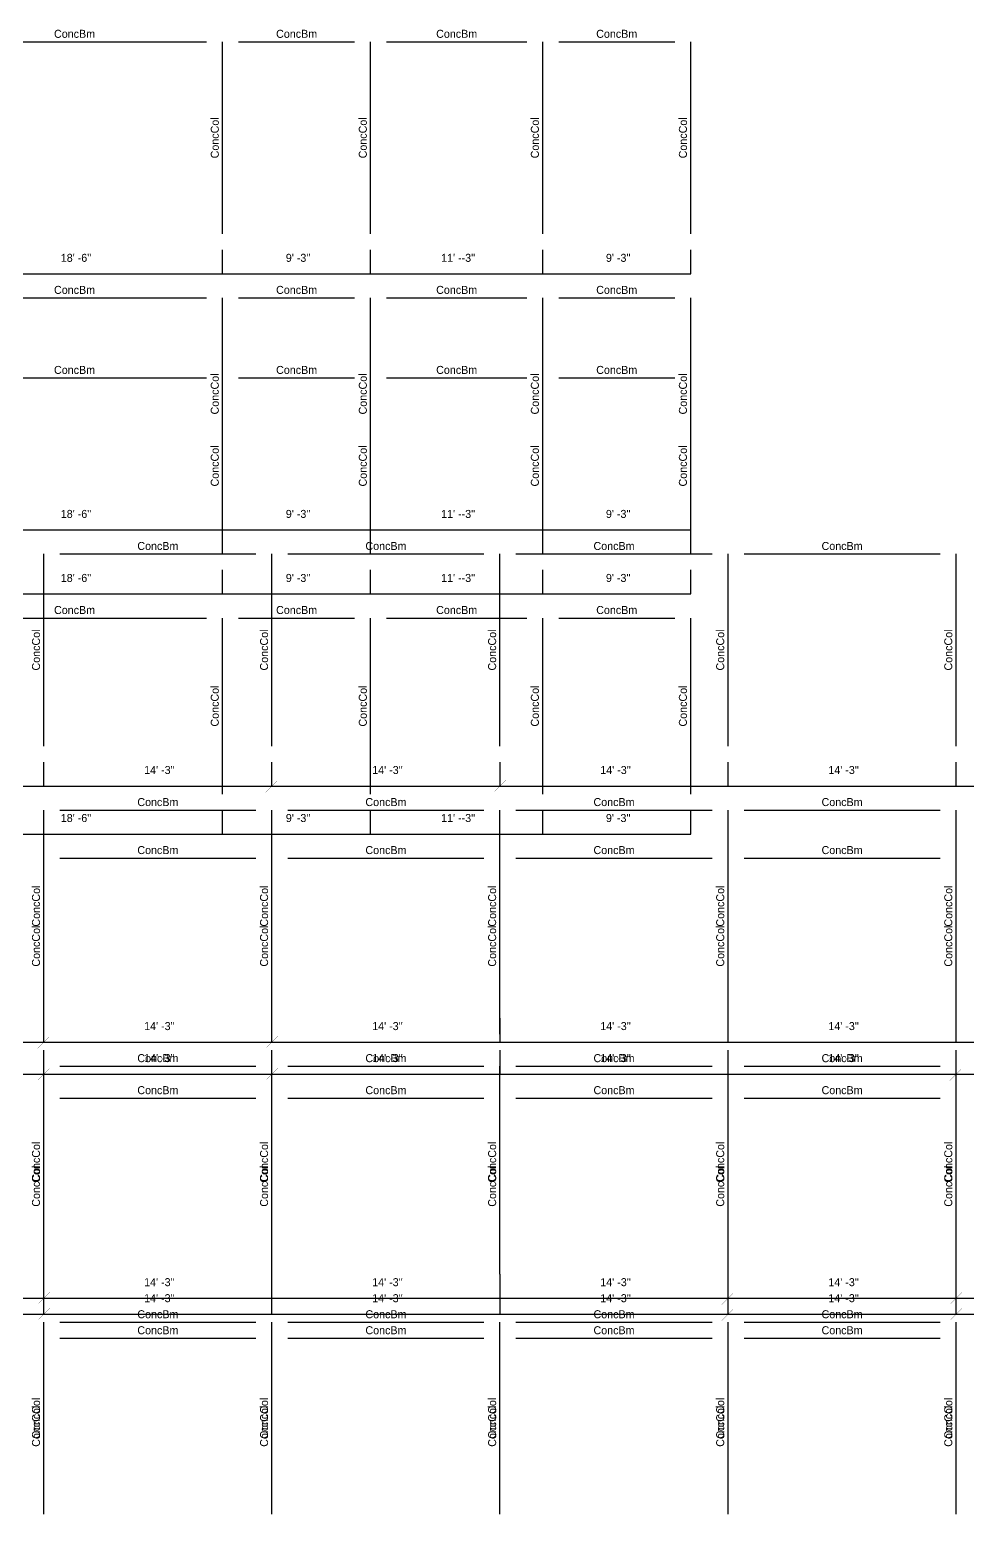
# Model space of a CAD drawing. Extents: x -38 to 2998, y -195 to 11529.
# Drawn here: x 1589 to 2292, y 2928 to 4041 of the extents above; entities that cross this region are included whole.
import ezdxf
from ezdxf.enums import TextEntityAlignment as Align

# ---------------------------------------------------------------- set-up
doc = ezdxf.new("R2010")
doc.units = 0
doc.header["$MEASUREMENT"] = 0
doc.layers.get('0').update_dxf_attribs({"linetype": 'CONTINUOUS'})
for name, color, linetype in [('CENTERLINES', 7, 'CONTINUOUS'), ('DIMENSIONS', 4, 'CONTINUOUS'), ('TEXT', 5, 'CONTINUOUS')]:
    doc.layers.add(name, color=color, linetype=linetype)
doc.dimstyles.get("Standard").update_dxf_attribs({"dimtxt": 0.18, "dimasz": 0.18, "dimexe": 0.18, "dimexo": 0.0625, "dimgap": 0.09, "dimtad": 0, "dimtih": 1, "dimtoh": 1, "dimdec": 4, "dimzin": 0, "dimtxsty": 'STANDARD', "dimcen": 0.09, "dimazin": 3, "dimtfac": 1, "dimtdec": 4, "dimtofl": 0, "dimtmove": 0, "dimatfit": 3, "dimtolj": 1, "dimtzin": 0})

# ---------------------------------------------------------------- blocks, each defined once
blk = doc.blocks.new('*D1199')
at = {"color": 1, "linetype": 'BYBLOCK'}
for points in [[(1433.7, 3094.8), (1432.7, 3093.7), (1425.2, 3086.3), (1424.2, 3085.2)], [(1604.7, 3094.8), (1603.7, 3093.7), (1596.2, 3086.3), (1595.2, 3085.2)]]:
    blk.add_solid(points, dxfattribs=at)
at = {"layer": 'DIMENSIONS', "color": 9, "linetype": 'BYBLOCK'}
for p, q in [((1429, 3090), (1429, 3108)), ((1600, 3090), (1600, 3108))]:
    blk.add_line(p, q, dxfattribs=at)
at = {"layer": 'DIMENSIONS', "color": 0, "linetype": 'BYBLOCK'}
blk.add_line((1429, 3090), (1600, 3090), dxfattribs=at)
at = {"layer": 'DIMENSIONS', "color": 0, "linetype": 'BYBLOCK', "insert": (1514.5, 3102), "char_height": 6, "attachment_point": 5}
blk.add_mtext("\\A1; 14' -3''", dxfattribs=at)
blk = doc.blocks.new('*D1200')
at = {"color": 1, "linetype": 'BYBLOCK'}
for points in [[(1604.7, 3094.8), (1603.7, 3093.7), (1596.2, 3086.3), (1595.2, 3085.2)], [(1775.7, 3094.8), (1774.7, 3093.7), (1767.2, 3086.3), (1766.2, 3085.2)]]:
    blk.add_solid(points, dxfattribs=at)
at = {"layer": 'DIMENSIONS', "color": 9, "linetype": 'BYBLOCK'}
for p, q in [((1600, 3090), (1600, 3108)), ((1771, 3090), (1771, 3108))]:
    blk.add_line(p, q, dxfattribs=at)
at = {"layer": 'DIMENSIONS', "color": 0, "linetype": 'BYBLOCK'}
blk.add_line((1600, 3090), (1771, 3090), dxfattribs=at)
at = {"layer": 'DIMENSIONS', "color": 0, "linetype": 'BYBLOCK', "insert": (1685.5, 3102), "char_height": 6, "attachment_point": 5}
blk.add_mtext("\\A1; 14' -3''", dxfattribs=at)
blk = doc.blocks.new('*D1201')
at = {"color": 1, "linetype": 'BYBLOCK'}
for points in [[(1775.7, 3094.8), (1774.7, 3093.7), (1767.2, 3086.3), (1766.2, 3085.2)], [(1946.7, 3094.8), (1945.7, 3093.7), (1938.2, 3086.3), (1937.2, 3085.2)]]:
    blk.add_solid(points, dxfattribs=at)
at = {"layer": 'DIMENSIONS', "color": 9, "linetype": 'BYBLOCK'}
for p, q in [((1771, 3090), (1771, 3108)), ((1942, 3090), (1942, 3108))]:
    blk.add_line(p, q, dxfattribs=at)
at = {"layer": 'DIMENSIONS', "color": 0, "linetype": 'BYBLOCK'}
blk.add_line((1771, 3090), (1942, 3090), dxfattribs=at)
at = {"layer": 'DIMENSIONS', "color": 0, "linetype": 'BYBLOCK', "insert": (1856.5, 3102), "char_height": 6, "attachment_point": 5}
blk.add_mtext("\\A1; 14' -3''", dxfattribs=at)
blk = doc.blocks.new('*D1202')
at = {"color": 1, "linetype": 'BYBLOCK'}
for points in [[(1946.7, 3094.8), (1945.7, 3093.7), (1938.2, 3086.3), (1937.2, 3085.2)], [(2117.7, 3094.8), (2116.7, 3093.7), (2109.2, 3086.3), (2108.2, 3085.2)]]:
    blk.add_solid(points, dxfattribs=at)
at = {"layer": 'DIMENSIONS', "color": 9, "linetype": 'BYBLOCK'}
for p, q in [((1942, 3090), (1942, 3108)), ((2113, 3090), (2113, 3108))]:
    blk.add_line(p, q, dxfattribs=at)
at = {"layer": 'DIMENSIONS', "color": 0, "linetype": 'BYBLOCK'}
blk.add_line((1942, 3090), (2113, 3090), dxfattribs=at)
at = {"layer": 'DIMENSIONS', "color": 0, "linetype": 'BYBLOCK', "insert": (2027.5, 3102), "char_height": 6, "attachment_point": 5}
blk.add_mtext("\\A1; 14' -3''", dxfattribs=at)
blk = doc.blocks.new('*D1203')
at = {"color": 1, "linetype": 'BYBLOCK'}
for points in [[(2117.7, 3094.8), (2116.7, 3093.7), (2109.2, 3086.3), (2108.2, 3085.2)], [(2288.7, 3094.8), (2287.7, 3093.7), (2280.2, 3086.3), (2279.2, 3085.2)]]:
    blk.add_solid(points, dxfattribs=at)
at = {"layer": 'DIMENSIONS', "color": 9, "linetype": 'BYBLOCK'}
for p, q in [((2113, 3090), (2113, 3108)), ((2284, 3090), (2284, 3108))]:
    blk.add_line(p, q, dxfattribs=at)
at = {"layer": 'DIMENSIONS', "color": 0, "linetype": 'BYBLOCK'}
blk.add_line((2113, 3090), (2284, 3090), dxfattribs=at)
at = {"layer": 'DIMENSIONS', "color": 0, "linetype": 'BYBLOCK', "insert": (2198.5, 3102), "char_height": 6, "attachment_point": 5}
blk.add_mtext("\\A1; 14' -3''", dxfattribs=at)
blk = doc.blocks.new('*D1204')
at = {"color": 1, "linetype": 'BYBLOCK'}
for points in [[(2288.7, 3094.8), (2287.7, 3093.7), (2280.2, 3086.3), (2279.2, 3085.2)], [(2459.7, 3094.8), (2458.7, 3093.7), (2451.2, 3086.3), (2450.2, 3085.2)]]:
    blk.add_solid(points, dxfattribs=at)
at = {"layer": 'DIMENSIONS', "color": 9, "linetype": 'BYBLOCK'}
for p, q in [((2284, 3090), (2284, 3108)), ((2455, 3090), (2455, 3108))]:
    blk.add_line(p, q, dxfattribs=at)
at = {"layer": 'DIMENSIONS', "color": 0, "linetype": 'BYBLOCK'}
blk.add_line((2284, 3090), (2455, 3090), dxfattribs=at)
at = {"layer": 'DIMENSIONS', "color": 0, "linetype": 'BYBLOCK', "insert": (2369.5, 3102), "char_height": 6, "attachment_point": 5}
blk.add_mtext("\\A1; 14' -3''", dxfattribs=at)
blk = doc.blocks.new('*D1220')
at = {"color": 1, "linetype": 'BYBLOCK'}
for points in [[(1433.7, 3286.8), (1432.7, 3285.7), (1425.2, 3278.3), (1424.2, 3277.2)], [(1604.7, 3286.8), (1603.7, 3285.7), (1596.2, 3278.3), (1595.2, 3277.2)]]:
    blk.add_solid(points, dxfattribs=at)
at = {"layer": 'DIMENSIONS', "color": 9, "linetype": 'BYBLOCK'}
for p, q in [((1429, 3282), (1429, 3300)), ((1600, 3282), (1600, 3300))]:
    blk.add_line(p, q, dxfattribs=at)
at = {"layer": 'DIMENSIONS', "color": 0, "linetype": 'BYBLOCK'}
blk.add_line((1429, 3282), (1600, 3282), dxfattribs=at)
at = {"layer": 'DIMENSIONS', "color": 0, "linetype": 'BYBLOCK', "insert": (1514.5, 3294), "char_height": 6, "attachment_point": 5}
blk.add_mtext("\\A1; 14' -3''", dxfattribs=at)
blk = doc.blocks.new('*D1221')
at = {"color": 1, "linetype": 'BYBLOCK'}
for points in [[(1604.7, 3286.8), (1603.7, 3285.7), (1596.2, 3278.3), (1595.2, 3277.2)], [(1775.7, 3286.8), (1774.7, 3285.7), (1767.2, 3278.3), (1766.2, 3277.2)]]:
    blk.add_solid(points, dxfattribs=at)
at = {"layer": 'DIMENSIONS', "color": 9, "linetype": 'BYBLOCK'}
for p, q in [((1600, 3282), (1600, 3300)), ((1771, 3282), (1771, 3300))]:
    blk.add_line(p, q, dxfattribs=at)
at = {"layer": 'DIMENSIONS', "color": 0, "linetype": 'BYBLOCK'}
blk.add_line((1600, 3282), (1771, 3282), dxfattribs=at)
at = {"layer": 'DIMENSIONS', "color": 0, "linetype": 'BYBLOCK', "insert": (1685.5, 3294), "char_height": 6, "attachment_point": 5}
blk.add_mtext("\\A1; 14' -3''", dxfattribs=at)
blk = doc.blocks.new('*D1222')
at = {"color": 1, "linetype": 'BYBLOCK'}
for points in [[(1775.7, 3286.8), (1774.7, 3285.7), (1767.2, 3278.3), (1766.2, 3277.2)], [(1946.7, 3286.8), (1945.7, 3285.7), (1938.2, 3278.3), (1937.2, 3277.2)]]:
    blk.add_solid(points, dxfattribs=at)
at = {"layer": 'DIMENSIONS', "color": 9, "linetype": 'BYBLOCK'}
for p, q in [((1771, 3282), (1771, 3300)), ((1942, 3282), (1942, 3300))]:
    blk.add_line(p, q, dxfattribs=at)
at = {"layer": 'DIMENSIONS', "color": 0, "linetype": 'BYBLOCK'}
blk.add_line((1771, 3282), (1942, 3282), dxfattribs=at)
at = {"layer": 'DIMENSIONS', "color": 0, "linetype": 'BYBLOCK', "insert": (1856.5, 3294), "char_height": 6, "attachment_point": 5}
blk.add_mtext("\\A1; 14' -3''", dxfattribs=at)
blk = doc.blocks.new('*D1223')
at = {"color": 1, "linetype": 'BYBLOCK'}
for points in [[(1946.7, 3286.8), (1945.7, 3285.7), (1938.2, 3278.3), (1937.2, 3277.2)], [(2117.7, 3286.8), (2116.7, 3285.7), (2109.2, 3278.3), (2108.2, 3277.2)]]:
    blk.add_solid(points, dxfattribs=at)
at = {"layer": 'DIMENSIONS', "color": 9, "linetype": 'BYBLOCK'}
for p, q in [((1942, 3282), (1942, 3300)), ((2113, 3282), (2113, 3300))]:
    blk.add_line(p, q, dxfattribs=at)
at = {"layer": 'DIMENSIONS', "color": 0, "linetype": 'BYBLOCK'}
blk.add_line((1942, 3282), (2113, 3282), dxfattribs=at)
at = {"layer": 'DIMENSIONS', "color": 0, "linetype": 'BYBLOCK', "insert": (2027.5, 3294), "char_height": 6, "attachment_point": 5}
blk.add_mtext("\\A1; 14' -3''", dxfattribs=at)
blk = doc.blocks.new('*D1224')
at = {"color": 1, "linetype": 'BYBLOCK'}
for points in [[(2117.7, 3286.8), (2116.7, 3285.7), (2109.2, 3278.3), (2108.2, 3277.2)], [(2288.7, 3286.8), (2287.7, 3285.7), (2280.2, 3278.3), (2279.2, 3277.2)]]:
    blk.add_solid(points, dxfattribs=at)
at = {"layer": 'DIMENSIONS', "color": 9, "linetype": 'BYBLOCK'}
for p, q in [((2113, 3282), (2113, 3300)), ((2284, 3282), (2284, 3300))]:
    blk.add_line(p, q, dxfattribs=at)
at = {"layer": 'DIMENSIONS', "color": 0, "linetype": 'BYBLOCK'}
blk.add_line((2113, 3282), (2284, 3282), dxfattribs=at)
at = {"layer": 'DIMENSIONS', "color": 0, "linetype": 'BYBLOCK', "insert": (2198.5, 3294), "char_height": 6, "attachment_point": 5}
blk.add_mtext("\\A1; 14' -3''", dxfattribs=at)
blk = doc.blocks.new('*D1225')
at = {"color": 1, "linetype": 'BYBLOCK'}
for points in [[(2288.7, 3286.8), (2287.7, 3285.7), (2280.2, 3278.3), (2279.2, 3277.2)], [(2459.7, 3286.8), (2458.7, 3285.7), (2451.2, 3278.3), (2450.2, 3277.2)]]:
    blk.add_solid(points, dxfattribs=at)
at = {"layer": 'DIMENSIONS', "color": 9, "linetype": 'BYBLOCK'}
for p, q in [((2284, 3282), (2284, 3300)), ((2455, 3282), (2455, 3300))]:
    blk.add_line(p, q, dxfattribs=at)
at = {"layer": 'DIMENSIONS', "color": 0, "linetype": 'BYBLOCK'}
blk.add_line((2284, 3282), (2455, 3282), dxfattribs=at)
at = {"layer": 'DIMENSIONS', "color": 0, "linetype": 'BYBLOCK', "insert": (2369.5, 3294), "char_height": 6, "attachment_point": 5}
blk.add_mtext("\\A1; 14' -3''", dxfattribs=at)
blk = doc.blocks.new('*D1241')
at = {"color": 1, "linetype": 'BYBLOCK'}
for points in [[(1433.7, 3478.8), (1432.7, 3477.7), (1425.2, 3470.3), (1424.2, 3469.2)], [(1604.7, 3478.8), (1603.7, 3477.7), (1596.2, 3470.3), (1595.2, 3469.2)]]:
    blk.add_solid(points, dxfattribs=at)
at = {"layer": 'DIMENSIONS', "color": 9, "linetype": 'BYBLOCK'}
for p, q in [((1429, 3474), (1429, 3492)), ((1600, 3474), (1600, 3492))]:
    blk.add_line(p, q, dxfattribs=at)
at = {"layer": 'DIMENSIONS', "color": 0, "linetype": 'BYBLOCK'}
blk.add_line((1429, 3474), (1600, 3474), dxfattribs=at)
at = {"layer": 'DIMENSIONS', "color": 0, "linetype": 'BYBLOCK', "insert": (1514.5, 3486), "char_height": 6, "attachment_point": 5}
blk.add_mtext("\\A1; 14' -3''", dxfattribs=at)
blk = doc.blocks.new('*D1242')
at = {"color": 1, "linetype": 'BYBLOCK'}
for points in [[(1604.7, 3478.8), (1603.7, 3477.7), (1596.2, 3470.3), (1595.2, 3469.2)], [(1775.7, 3478.8), (1774.7, 3477.7), (1767.2, 3470.3), (1766.2, 3469.2)]]:
    blk.add_solid(points, dxfattribs=at)
at = {"layer": 'DIMENSIONS', "color": 9, "linetype": 'BYBLOCK'}
for p, q in [((1600, 3474), (1600, 3492)), ((1771, 3474), (1771, 3492))]:
    blk.add_line(p, q, dxfattribs=at)
at = {"layer": 'DIMENSIONS', "color": 0, "linetype": 'BYBLOCK'}
blk.add_line((1600, 3474), (1771, 3474), dxfattribs=at)
at = {"layer": 'DIMENSIONS', "color": 0, "linetype": 'BYBLOCK', "insert": (1685.5, 3486), "char_height": 6, "attachment_point": 5}
blk.add_mtext("\\A1; 14' -3''", dxfattribs=at)
blk = doc.blocks.new('*D1243')
at = {"color": 1, "linetype": 'BYBLOCK'}
for points in [[(1775.7, 3478.8), (1774.7, 3477.7), (1767.2, 3470.3), (1766.2, 3469.2)], [(1946.7, 3478.8), (1945.7, 3477.7), (1938.2, 3470.3), (1937.2, 3469.2)]]:
    blk.add_solid(points, dxfattribs=at)
at = {"layer": 'DIMENSIONS', "color": 9, "linetype": 'BYBLOCK'}
for p, q in [((1771, 3474), (1771, 3492)), ((1942, 3474), (1942, 3492))]:
    blk.add_line(p, q, dxfattribs=at)
at = {"layer": 'DIMENSIONS', "color": 0, "linetype": 'BYBLOCK'}
blk.add_line((1771, 3474), (1942, 3474), dxfattribs=at)
at = {"layer": 'DIMENSIONS', "color": 0, "linetype": 'BYBLOCK', "insert": (1856.5, 3486), "char_height": 6, "attachment_point": 5}
blk.add_mtext("\\A1; 14' -3''", dxfattribs=at)
blk = doc.blocks.new('*D1244')
at = {"color": 1, "linetype": 'BYBLOCK'}
for points in [[(1946.7, 3478.8), (1945.7, 3477.7), (1938.2, 3470.3), (1937.2, 3469.2)], [(2117.7, 3478.8), (2116.7, 3477.7), (2109.2, 3470.3), (2108.2, 3469.2)]]:
    blk.add_solid(points, dxfattribs=at)
at = {"layer": 'DIMENSIONS', "color": 9, "linetype": 'BYBLOCK'}
for p, q in [((1942, 3474), (1942, 3492)), ((2113, 3474), (2113, 3492))]:
    blk.add_line(p, q, dxfattribs=at)
at = {"layer": 'DIMENSIONS', "color": 0, "linetype": 'BYBLOCK'}
blk.add_line((1942, 3474), (2113, 3474), dxfattribs=at)
at = {"layer": 'DIMENSIONS', "color": 0, "linetype": 'BYBLOCK', "insert": (2027.5, 3486), "char_height": 6, "attachment_point": 5}
blk.add_mtext("\\A1; 14' -3''", dxfattribs=at)
blk = doc.blocks.new('*D1245')
at = {"color": 1, "linetype": 'BYBLOCK'}
for points in [[(2117.7, 3478.8), (2116.7, 3477.7), (2109.2, 3470.3), (2108.2, 3469.2)], [(2288.7, 3478.8), (2287.7, 3477.7), (2280.2, 3470.3), (2279.2, 3469.2)]]:
    blk.add_solid(points, dxfattribs=at)
at = {"layer": 'DIMENSIONS', "color": 9, "linetype": 'BYBLOCK'}
for p, q in [((2113, 3474), (2113, 3492)), ((2284, 3474), (2284, 3492))]:
    blk.add_line(p, q, dxfattribs=at)
at = {"layer": 'DIMENSIONS', "color": 0, "linetype": 'BYBLOCK'}
blk.add_line((2113, 3474), (2284, 3474), dxfattribs=at)
at = {"layer": 'DIMENSIONS', "color": 0, "linetype": 'BYBLOCK', "insert": (2198.5, 3486), "char_height": 6, "attachment_point": 5}
blk.add_mtext("\\A1; 14' -3''", dxfattribs=at)
blk = doc.blocks.new('*D1246')
at = {"color": 1, "linetype": 'BYBLOCK'}
for points in [[(2288.7, 3478.8), (2287.7, 3477.7), (2280.2, 3470.3), (2279.2, 3469.2)], [(2459.7, 3478.8), (2458.7, 3477.7), (2451.2, 3470.3), (2450.2, 3469.2)]]:
    blk.add_solid(points, dxfattribs=at)
at = {"layer": 'DIMENSIONS', "color": 9, "linetype": 'BYBLOCK'}
for p, q in [((2284, 3474), (2284, 3492)), ((2455, 3474), (2455, 3492))]:
    blk.add_line(p, q, dxfattribs=at)
at = {"layer": 'DIMENSIONS', "color": 0, "linetype": 'BYBLOCK'}
blk.add_line((2284, 3474), (2455, 3474), dxfattribs=at)
at = {"layer": 'DIMENSIONS', "color": 0, "linetype": 'BYBLOCK', "insert": (2369.5, 3486), "char_height": 6, "attachment_point": 5}
blk.add_mtext("\\A1; 14' -3''", dxfattribs=at)
blk = doc.blocks.new('*D1263')
at = {"color": 1, "linetype": 'BYBLOCK'}
for points in [[(1516.8, 3670.8), (1515.7, 3669.7), (1508.3, 3662.3), (1507.2, 3661.2)], [(1738.8, 3670.8), (1737.7, 3669.7), (1730.3, 3662.3), (1729.2, 3661.2)]]:
    blk.add_solid(points, dxfattribs=at)
at = {"layer": 'DIMENSIONS', "color": 9, "linetype": 'BYBLOCK'}
for p, q in [((1512, 3666), (1512, 3684)), ((1734, 3666), (1734, 3684))]:
    blk.add_line(p, q, dxfattribs=at)
at = {"layer": 'DIMENSIONS', "color": 0, "linetype": 'BYBLOCK'}
blk.add_line((1512, 3666), (1734, 3666), dxfattribs=at)
at = {"layer": 'DIMENSIONS', "color": 0, "linetype": 'BYBLOCK', "insert": (1623, 3678), "char_height": 6, "attachment_point": 5}
blk.add_mtext("\\A1; 18' -6''", dxfattribs=at)
blk = doc.blocks.new('*D1264')
at = {"color": 1, "linetype": 'BYBLOCK'}
for points in [[(1738.8, 3670.8), (1737.7, 3669.7), (1730.3, 3662.3), (1729.2, 3661.2)], [(1849.8, 3670.8), (1848.7, 3669.7), (1841.3, 3662.3), (1840.2, 3661.2)]]:
    blk.add_solid(points, dxfattribs=at)
at = {"layer": 'DIMENSIONS', "color": 9, "linetype": 'BYBLOCK'}
for p, q in [((1734, 3666), (1734, 3684)), ((1845, 3666), (1845, 3684))]:
    blk.add_line(p, q, dxfattribs=at)
at = {"layer": 'DIMENSIONS', "color": 0, "linetype": 'BYBLOCK'}
blk.add_line((1734, 3666), (1845, 3666), dxfattribs=at)
at = {"layer": 'DIMENSIONS', "color": 0, "linetype": 'BYBLOCK', "insert": (1789.5, 3678), "char_height": 6, "attachment_point": 5}
blk.add_mtext("\\A1; 9' -3''", dxfattribs=at)
blk = doc.blocks.new('*D1265')
at = {"color": 1, "linetype": 'BYBLOCK'}
for points in [[(1849.8, 3670.8), (1848.7, 3669.7), (1841.3, 3662.3), (1840.2, 3661.2)], [(1978.8, 3670.8), (1977.7, 3669.7), (1970.3, 3662.3), (1969.2, 3661.2)]]:
    blk.add_solid(points, dxfattribs=at)
at = {"layer": 'DIMENSIONS', "color": 9, "linetype": 'BYBLOCK'}
for p, q in [((1845, 3666), (1845, 3684)), ((1974, 3666), (1974, 3684))]:
    blk.add_line(p, q, dxfattribs=at)
at = {"layer": 'DIMENSIONS', "color": 0, "linetype": 'BYBLOCK'}
blk.add_line((1845, 3666), (1974, 3666), dxfattribs=at)
at = {"layer": 'DIMENSIONS', "color": 0, "linetype": 'BYBLOCK', "insert": (1909.5, 3678), "char_height": 6, "attachment_point": 5}
blk.add_mtext("\\A1; 11' --3''", dxfattribs=at)
blk = doc.blocks.new('*D1266')
at = {"color": 1, "linetype": 'BYBLOCK'}
for points in [[(1978.8, 3670.8), (1977.7, 3669.7), (1970.3, 3662.3), (1969.2, 3661.2)], [(2089.8, 3670.8), (2088.7, 3669.7), (2081.3, 3662.3), (2080.2, 3661.2)]]:
    blk.add_solid(points, dxfattribs=at)
at = {"layer": 'DIMENSIONS', "color": 9, "linetype": 'BYBLOCK'}
for p, q in [((1974, 3666), (1974, 3684)), ((2085, 3666), (2085, 3684))]:
    blk.add_line(p, q, dxfattribs=at)
at = {"layer": 'DIMENSIONS', "color": 0, "linetype": 'BYBLOCK'}
blk.add_line((1974, 3666), (2085, 3666), dxfattribs=at)
at = {"layer": 'DIMENSIONS', "color": 0, "linetype": 'BYBLOCK', "insert": (2029.5, 3678), "char_height": 6, "attachment_point": 5}
blk.add_mtext("\\A1; 9' -3''", dxfattribs=at)
blk = doc.blocks.new('*D1279')
at = {"color": 1, "linetype": 'BYBLOCK'}
for points in [[(1516.8, 3862.8), (1515.7, 3861.7), (1508.3, 3854.3), (1507.2, 3853.2)], [(1738.8, 3862.8), (1737.7, 3861.7), (1730.3, 3854.3), (1729.2, 3853.2)]]:
    blk.add_solid(points, dxfattribs=at)
at = {"layer": 'DIMENSIONS', "color": 9, "linetype": 'BYBLOCK'}
for p, q in [((1512, 3858), (1512, 3876)), ((1734, 3858), (1734, 3876))]:
    blk.add_line(p, q, dxfattribs=at)
at = {"layer": 'DIMENSIONS', "color": 0, "linetype": 'BYBLOCK'}
blk.add_line((1512, 3858), (1734, 3858), dxfattribs=at)
at = {"layer": 'DIMENSIONS', "color": 0, "linetype": 'BYBLOCK', "insert": (1623, 3870), "char_height": 6, "attachment_point": 5}
blk.add_mtext("\\A1; 18' -6''", dxfattribs=at)
blk = doc.blocks.new('*D1280')
at = {"color": 1, "linetype": 'BYBLOCK'}
for points in [[(1738.8, 3862.8), (1737.7, 3861.7), (1730.3, 3854.3), (1729.2, 3853.2)], [(1849.8, 3862.8), (1848.7, 3861.7), (1841.3, 3854.3), (1840.2, 3853.2)]]:
    blk.add_solid(points, dxfattribs=at)
at = {"layer": 'DIMENSIONS', "color": 9, "linetype": 'BYBLOCK'}
for p, q in [((1734, 3858), (1734, 3876)), ((1845, 3858), (1845, 3876))]:
    blk.add_line(p, q, dxfattribs=at)
at = {"layer": 'DIMENSIONS', "color": 0, "linetype": 'BYBLOCK'}
blk.add_line((1734, 3858), (1845, 3858), dxfattribs=at)
at = {"layer": 'DIMENSIONS', "color": 0, "linetype": 'BYBLOCK', "insert": (1789.5, 3870), "char_height": 6, "attachment_point": 5}
blk.add_mtext("\\A1; 9' -3''", dxfattribs=at)
blk = doc.blocks.new('*D1281')
at = {"color": 1, "linetype": 'BYBLOCK'}
for points in [[(1849.8, 3862.8), (1848.7, 3861.7), (1841.3, 3854.3), (1840.2, 3853.2)], [(1978.8, 3862.8), (1977.7, 3861.7), (1970.3, 3854.3), (1969.2, 3853.2)]]:
    blk.add_solid(points, dxfattribs=at)
at = {"layer": 'DIMENSIONS', "color": 9, "linetype": 'BYBLOCK'}
for p, q in [((1845, 3858), (1845, 3876)), ((1974, 3858), (1974, 3876))]:
    blk.add_line(p, q, dxfattribs=at)
at = {"layer": 'DIMENSIONS', "color": 0, "linetype": 'BYBLOCK'}
blk.add_line((1845, 3858), (1974, 3858), dxfattribs=at)
at = {"layer": 'DIMENSIONS', "color": 0, "linetype": 'BYBLOCK', "insert": (1909.5, 3870), "char_height": 6, "attachment_point": 5}
blk.add_mtext("\\A1; 11' --3''", dxfattribs=at)
blk = doc.blocks.new('*D1282')
at = {"color": 1, "linetype": 'BYBLOCK'}
for points in [[(1978.8, 3862.8), (1977.7, 3861.7), (1970.3, 3854.3), (1969.2, 3853.2)], [(2089.8, 3862.8), (2088.7, 3861.7), (2081.3, 3854.3), (2080.2, 3853.2)]]:
    blk.add_solid(points, dxfattribs=at)
at = {"layer": 'DIMENSIONS', "color": 9, "linetype": 'BYBLOCK'}
for p, q in [((1974, 3858), (1974, 3876)), ((2085, 3858), (2085, 3876))]:
    blk.add_line(p, q, dxfattribs=at)
at = {"layer": 'DIMENSIONS', "color": 0, "linetype": 'BYBLOCK'}
blk.add_line((1974, 3858), (2085, 3858), dxfattribs=at)
at = {"layer": 'DIMENSIONS', "color": 0, "linetype": 'BYBLOCK', "insert": (2029.5, 3870), "char_height": 6, "attachment_point": 5}
blk.add_mtext("\\A1; 9' -3''", dxfattribs=at)
blk = doc.blocks.new('*D1690')
at = {"color": 1, "linetype": 'BYBLOCK'}
for points in [[(1433.7, 3082.8), (1432.7, 3081.7), (1425.2, 3074.3), (1424.2, 3073.2)], [(1604.7, 3082.8), (1603.7, 3081.7), (1596.2, 3074.3), (1595.2, 3073.2)]]:
    blk.add_solid(points, dxfattribs=at)
at = {"layer": 'DIMENSIONS', "color": 9, "linetype": 'BYBLOCK'}
for p, q in [((1429, 3078), (1429, 3096)), ((1600, 3078), (1600, 3096))]:
    blk.add_line(p, q, dxfattribs=at)
at = {"layer": 'DIMENSIONS', "color": 0, "linetype": 'BYBLOCK'}
blk.add_line((1429, 3078), (1600, 3078), dxfattribs=at)
at = {"layer": 'DIMENSIONS', "color": 0, "linetype": 'BYBLOCK', "insert": (1514.5, 3090), "char_height": 6, "attachment_point": 5}
blk.add_mtext("\\A1; 14' -3''", dxfattribs=at)
blk = doc.blocks.new('*D1691')
at = {"color": 1, "linetype": 'BYBLOCK'}
for points in [[(1604.7, 3082.8), (1603.7, 3081.7), (1596.2, 3074.3), (1595.2, 3073.2)], [(1775.7, 3082.8), (1774.7, 3081.7), (1767.2, 3074.3), (1766.2, 3073.2)]]:
    blk.add_solid(points, dxfattribs=at)
at = {"layer": 'DIMENSIONS', "color": 9, "linetype": 'BYBLOCK'}
for p, q in [((1600, 3078), (1600, 3096)), ((1771, 3078), (1771, 3096))]:
    blk.add_line(p, q, dxfattribs=at)
at = {"layer": 'DIMENSIONS', "color": 0, "linetype": 'BYBLOCK'}
blk.add_line((1600, 3078), (1771, 3078), dxfattribs=at)
at = {"layer": 'DIMENSIONS', "color": 0, "linetype": 'BYBLOCK', "insert": (1685.5, 3090), "char_height": 6, "attachment_point": 5}
blk.add_mtext("\\A1; 14' -3''", dxfattribs=at)
blk = doc.blocks.new('*D1692')
at = {"color": 1, "linetype": 'BYBLOCK'}
for points in [[(1775.7, 3082.8), (1774.7, 3081.7), (1767.2, 3074.3), (1766.2, 3073.2)], [(1946.7, 3082.8), (1945.7, 3081.7), (1938.2, 3074.3), (1937.2, 3073.2)]]:
    blk.add_solid(points, dxfattribs=at)
at = {"layer": 'DIMENSIONS', "color": 9, "linetype": 'BYBLOCK'}
for p, q in [((1771, 3078), (1771, 3096)), ((1942, 3078), (1942, 3096))]:
    blk.add_line(p, q, dxfattribs=at)
at = {"layer": 'DIMENSIONS', "color": 0, "linetype": 'BYBLOCK'}
blk.add_line((1771, 3078), (1942, 3078), dxfattribs=at)
at = {"layer": 'DIMENSIONS', "color": 0, "linetype": 'BYBLOCK', "insert": (1856.5, 3090), "char_height": 6, "attachment_point": 5}
blk.add_mtext("\\A1; 14' -3''", dxfattribs=at)
blk = doc.blocks.new('*D1693')
at = {"color": 1, "linetype": 'BYBLOCK'}
for points in [[(1946.7, 3082.8), (1945.7, 3081.7), (1938.2, 3074.3), (1937.2, 3073.2)], [(2117.7, 3082.8), (2116.7, 3081.7), (2109.2, 3074.3), (2108.2, 3073.2)]]:
    blk.add_solid(points, dxfattribs=at)
at = {"layer": 'DIMENSIONS', "color": 9, "linetype": 'BYBLOCK'}
for p, q in [((1942, 3078), (1942, 3096)), ((2113, 3078), (2113, 3096))]:
    blk.add_line(p, q, dxfattribs=at)
at = {"layer": 'DIMENSIONS', "color": 0, "linetype": 'BYBLOCK'}
blk.add_line((1942, 3078), (2113, 3078), dxfattribs=at)
at = {"layer": 'DIMENSIONS', "color": 0, "linetype": 'BYBLOCK', "insert": (2027.5, 3090), "char_height": 6, "attachment_point": 5}
blk.add_mtext("\\A1; 14' -3''", dxfattribs=at)
blk = doc.blocks.new('*D1694')
at = {"color": 1, "linetype": 'BYBLOCK'}
for points in [[(2117.7, 3082.8), (2116.7, 3081.7), (2109.2, 3074.3), (2108.2, 3073.2)], [(2288.7, 3082.8), (2287.7, 3081.7), (2280.2, 3074.3), (2279.2, 3073.2)]]:
    blk.add_solid(points, dxfattribs=at)
at = {"layer": 'DIMENSIONS', "color": 9, "linetype": 'BYBLOCK'}
for p, q in [((2113, 3078), (2113, 3096)), ((2284, 3078), (2284, 3096))]:
    blk.add_line(p, q, dxfattribs=at)
at = {"layer": 'DIMENSIONS', "color": 0, "linetype": 'BYBLOCK'}
blk.add_line((2113, 3078), (2284, 3078), dxfattribs=at)
at = {"layer": 'DIMENSIONS', "color": 0, "linetype": 'BYBLOCK', "insert": (2198.5, 3090), "char_height": 6, "attachment_point": 5}
blk.add_mtext("\\A1; 14' -3''", dxfattribs=at)
blk = doc.blocks.new('*D1695')
at = {"color": 1, "linetype": 'BYBLOCK'}
for points in [[(2288.7, 3082.8), (2287.7, 3081.7), (2280.2, 3074.3), (2279.2, 3073.2)], [(2459.7, 3082.8), (2458.7, 3081.7), (2451.2, 3074.3), (2450.2, 3073.2)]]:
    blk.add_solid(points, dxfattribs=at)
at = {"layer": 'DIMENSIONS', "color": 9, "linetype": 'BYBLOCK'}
for p, q in [((2284, 3078), (2284, 3096)), ((2455, 3078), (2455, 3096))]:
    blk.add_line(p, q, dxfattribs=at)
at = {"layer": 'DIMENSIONS', "color": 0, "linetype": 'BYBLOCK'}
blk.add_line((2284, 3078), (2455, 3078), dxfattribs=at)
at = {"layer": 'DIMENSIONS', "color": 0, "linetype": 'BYBLOCK', "insert": (2369.5, 3090), "char_height": 6, "attachment_point": 5}
blk.add_mtext("\\A1; 14' -3''", dxfattribs=at)
blk = doc.blocks.new('*D1711')
at = {"color": 1, "linetype": 'BYBLOCK'}
for points in [[(1433.7, 3262.8), (1432.7, 3261.7), (1425.2, 3254.3), (1424.2, 3253.2)], [(1604.7, 3262.8), (1603.7, 3261.7), (1596.2, 3254.3), (1595.2, 3253.2)]]:
    blk.add_solid(points, dxfattribs=at)
at = {"layer": 'DIMENSIONS', "color": 9, "linetype": 'BYBLOCK'}
for p, q in [((1429, 3258), (1429, 3276)), ((1600, 3258), (1600, 3276))]:
    blk.add_line(p, q, dxfattribs=at)
at = {"layer": 'DIMENSIONS', "color": 0, "linetype": 'BYBLOCK'}
blk.add_line((1429, 3258), (1600, 3258), dxfattribs=at)
at = {"layer": 'DIMENSIONS', "color": 0, "linetype": 'BYBLOCK', "insert": (1514.5, 3270), "char_height": 6, "attachment_point": 5}
blk.add_mtext("\\A1; 14' -3''", dxfattribs=at)
blk = doc.blocks.new('*D1712')
at = {"color": 1, "linetype": 'BYBLOCK'}
for points in [[(1604.7, 3262.8), (1603.7, 3261.7), (1596.2, 3254.3), (1595.2, 3253.2)], [(1775.7, 3262.8), (1774.7, 3261.7), (1767.2, 3254.3), (1766.2, 3253.2)]]:
    blk.add_solid(points, dxfattribs=at)
at = {"layer": 'DIMENSIONS', "color": 9, "linetype": 'BYBLOCK'}
for p, q in [((1600, 3258), (1600, 3276)), ((1771, 3258), (1771, 3276))]:
    blk.add_line(p, q, dxfattribs=at)
at = {"layer": 'DIMENSIONS', "color": 0, "linetype": 'BYBLOCK'}
blk.add_line((1600, 3258), (1771, 3258), dxfattribs=at)
at = {"layer": 'DIMENSIONS', "color": 0, "linetype": 'BYBLOCK', "insert": (1685.5, 3270), "char_height": 6, "attachment_point": 5}
blk.add_mtext("\\A1; 14' -3''", dxfattribs=at)
blk = doc.blocks.new('*D1713')
at = {"color": 1, "linetype": 'BYBLOCK'}
for points in [[(1775.7, 3262.8), (1774.7, 3261.7), (1767.2, 3254.3), (1766.2, 3253.2)], [(1946.7, 3262.8), (1945.7, 3261.7), (1938.2, 3254.3), (1937.2, 3253.2)]]:
    blk.add_solid(points, dxfattribs=at)
at = {"layer": 'DIMENSIONS', "color": 9, "linetype": 'BYBLOCK'}
for p, q in [((1771, 3258), (1771, 3276)), ((1942, 3258), (1942, 3276))]:
    blk.add_line(p, q, dxfattribs=at)
at = {"layer": 'DIMENSIONS', "color": 0, "linetype": 'BYBLOCK'}
blk.add_line((1771, 3258), (1942, 3258), dxfattribs=at)
at = {"layer": 'DIMENSIONS', "color": 0, "linetype": 'BYBLOCK', "insert": (1856.5, 3270), "char_height": 6, "attachment_point": 5}
blk.add_mtext("\\A1; 14' -3''", dxfattribs=at)
blk = doc.blocks.new('*D1714')
at = {"color": 1, "linetype": 'BYBLOCK'}
for points in [[(1946.7, 3262.8), (1945.7, 3261.7), (1938.2, 3254.3), (1937.2, 3253.2)], [(2117.7, 3262.8), (2116.7, 3261.7), (2109.2, 3254.3), (2108.2, 3253.2)]]:
    blk.add_solid(points, dxfattribs=at)
at = {"layer": 'DIMENSIONS', "color": 9, "linetype": 'BYBLOCK'}
for p, q in [((1942, 3258), (1942, 3276)), ((2113, 3258), (2113, 3276))]:
    blk.add_line(p, q, dxfattribs=at)
at = {"layer": 'DIMENSIONS', "color": 0, "linetype": 'BYBLOCK'}
blk.add_line((1942, 3258), (2113, 3258), dxfattribs=at)
at = {"layer": 'DIMENSIONS', "color": 0, "linetype": 'BYBLOCK', "insert": (2027.5, 3270), "char_height": 6, "attachment_point": 5}
blk.add_mtext("\\A1; 14' -3''", dxfattribs=at)
blk = doc.blocks.new('*D1715')
at = {"color": 1, "linetype": 'BYBLOCK'}
for points in [[(2117.7, 3262.8), (2116.7, 3261.7), (2109.2, 3254.3), (2108.2, 3253.2)], [(2288.7, 3262.8), (2287.7, 3261.7), (2280.2, 3254.3), (2279.2, 3253.2)]]:
    blk.add_solid(points, dxfattribs=at)
at = {"layer": 'DIMENSIONS', "color": 9, "linetype": 'BYBLOCK'}
for p, q in [((2113, 3258), (2113, 3276)), ((2284, 3258), (2284, 3276))]:
    blk.add_line(p, q, dxfattribs=at)
at = {"layer": 'DIMENSIONS', "color": 0, "linetype": 'BYBLOCK'}
blk.add_line((2113, 3258), (2284, 3258), dxfattribs=at)
at = {"layer": 'DIMENSIONS', "color": 0, "linetype": 'BYBLOCK', "insert": (2198.5, 3270), "char_height": 6, "attachment_point": 5}
blk.add_mtext("\\A1; 14' -3''", dxfattribs=at)
blk = doc.blocks.new('*D1716')
at = {"color": 1, "linetype": 'BYBLOCK'}
for points in [[(2288.7, 3262.8), (2287.7, 3261.7), (2280.2, 3254.3), (2279.2, 3253.2)], [(2459.7, 3262.8), (2458.7, 3261.7), (2451.2, 3254.3), (2450.2, 3253.2)]]:
    blk.add_solid(points, dxfattribs=at)
at = {"layer": 'DIMENSIONS', "color": 9, "linetype": 'BYBLOCK'}
for p, q in [((2284, 3258), (2284, 3276)), ((2455, 3258), (2455, 3276))]:
    blk.add_line(p, q, dxfattribs=at)
at = {"layer": 'DIMENSIONS', "color": 0, "linetype": 'BYBLOCK'}
blk.add_line((2284, 3258), (2455, 3258), dxfattribs=at)
at = {"layer": 'DIMENSIONS', "color": 0, "linetype": 'BYBLOCK', "insert": (2369.5, 3270), "char_height": 6, "attachment_point": 5}
blk.add_mtext("\\A1; 14' -3''", dxfattribs=at)
blk = doc.blocks.new('*D1733')
at = {"color": 1, "linetype": 'BYBLOCK'}
for points in [[(1516.8, 3442.8), (1515.7, 3441.7), (1508.3, 3434.3), (1507.2, 3433.2)], [(1738.8, 3442.8), (1737.7, 3441.7), (1730.3, 3434.3), (1729.2, 3433.2)]]:
    blk.add_solid(points, dxfattribs=at)
at = {"layer": 'DIMENSIONS', "color": 9, "linetype": 'BYBLOCK'}
for p, q in [((1512, 3438), (1512, 3456)), ((1734, 3438), (1734, 3456))]:
    blk.add_line(p, q, dxfattribs=at)
at = {"layer": 'DIMENSIONS', "color": 0, "linetype": 'BYBLOCK'}
blk.add_line((1512, 3438), (1734, 3438), dxfattribs=at)
at = {"layer": 'DIMENSIONS', "color": 0, "linetype": 'BYBLOCK', "insert": (1623, 3450), "char_height": 6, "attachment_point": 5}
blk.add_mtext("\\A1; 18' -6''", dxfattribs=at)
blk = doc.blocks.new('*D1734')
at = {"color": 1, "linetype": 'BYBLOCK'}
for points in [[(1738.8, 3442.8), (1737.7, 3441.7), (1730.3, 3434.3), (1729.2, 3433.2)], [(1849.8, 3442.8), (1848.7, 3441.7), (1841.3, 3434.3), (1840.2, 3433.2)]]:
    blk.add_solid(points, dxfattribs=at)
at = {"layer": 'DIMENSIONS', "color": 9, "linetype": 'BYBLOCK'}
for p, q in [((1734, 3438), (1734, 3456)), ((1845, 3438), (1845, 3456))]:
    blk.add_line(p, q, dxfattribs=at)
at = {"layer": 'DIMENSIONS', "color": 0, "linetype": 'BYBLOCK'}
blk.add_line((1734, 3438), (1845, 3438), dxfattribs=at)
at = {"layer": 'DIMENSIONS', "color": 0, "linetype": 'BYBLOCK', "insert": (1789.5, 3450), "char_height": 6, "attachment_point": 5}
blk.add_mtext("\\A1; 9' -3''", dxfattribs=at)
blk = doc.blocks.new('*D1735')
at = {"color": 1, "linetype": 'BYBLOCK'}
for points in [[(1849.8, 3442.8), (1848.7, 3441.7), (1841.3, 3434.3), (1840.2, 3433.2)], [(1978.8, 3442.8), (1977.7, 3441.7), (1970.3, 3434.3), (1969.2, 3433.2)]]:
    blk.add_solid(points, dxfattribs=at)
at = {"layer": 'DIMENSIONS', "color": 9, "linetype": 'BYBLOCK'}
for p, q in [((1845, 3438), (1845, 3456)), ((1974, 3438), (1974, 3456))]:
    blk.add_line(p, q, dxfattribs=at)
at = {"layer": 'DIMENSIONS', "color": 0, "linetype": 'BYBLOCK'}
blk.add_line((1845, 3438), (1974, 3438), dxfattribs=at)
at = {"layer": 'DIMENSIONS', "color": 0, "linetype": 'BYBLOCK', "insert": (1909.5, 3450), "char_height": 6, "attachment_point": 5}
blk.add_mtext("\\A1; 11' --3''", dxfattribs=at)
blk = doc.blocks.new('*D1736')
at = {"color": 1, "linetype": 'BYBLOCK'}
for points in [[(1978.8, 3442.8), (1977.7, 3441.7), (1970.3, 3434.3), (1969.2, 3433.2)], [(2089.8, 3442.8), (2088.7, 3441.7), (2081.3, 3434.3), (2080.2, 3433.2)]]:
    blk.add_solid(points, dxfattribs=at)
at = {"layer": 'DIMENSIONS', "color": 9, "linetype": 'BYBLOCK'}
for p, q in [((1974, 3438), (1974, 3456)), ((2085, 3438), (2085, 3456))]:
    blk.add_line(p, q, dxfattribs=at)
at = {"layer": 'DIMENSIONS', "color": 0, "linetype": 'BYBLOCK'}
blk.add_line((1974, 3438), (2085, 3438), dxfattribs=at)
at = {"layer": 'DIMENSIONS', "color": 0, "linetype": 'BYBLOCK', "insert": (2029.5, 3450), "char_height": 6, "attachment_point": 5}
blk.add_mtext("\\A1; 9' -3''", dxfattribs=at)
blk = doc.blocks.new('*D1749')
at = {"color": 1, "linetype": 'BYBLOCK'}
for points in [[(1516.8, 3622.8), (1515.7, 3621.7), (1508.3, 3614.3), (1507.2, 3613.2)], [(1738.8, 3622.8), (1737.7, 3621.7), (1730.3, 3614.3), (1729.2, 3613.2)]]:
    blk.add_solid(points, dxfattribs=at)
at = {"layer": 'DIMENSIONS', "color": 9, "linetype": 'BYBLOCK'}
for p, q in [((1512, 3618), (1512, 3636)), ((1734, 3618), (1734, 3636))]:
    blk.add_line(p, q, dxfattribs=at)
at = {"layer": 'DIMENSIONS', "color": 0, "linetype": 'BYBLOCK'}
blk.add_line((1512, 3618), (1734, 3618), dxfattribs=at)
at = {"layer": 'DIMENSIONS', "color": 0, "linetype": 'BYBLOCK', "insert": (1623, 3630), "char_height": 6, "attachment_point": 5}
blk.add_mtext("\\A1; 18' -6''", dxfattribs=at)
blk = doc.blocks.new('*D1750')
at = {"color": 1, "linetype": 'BYBLOCK'}
for points in [[(1738.8, 3622.8), (1737.7, 3621.7), (1730.3, 3614.3), (1729.2, 3613.2)], [(1849.8, 3622.8), (1848.7, 3621.7), (1841.3, 3614.3), (1840.2, 3613.2)]]:
    blk.add_solid(points, dxfattribs=at)
at = {"layer": 'DIMENSIONS', "color": 9, "linetype": 'BYBLOCK'}
for p, q in [((1734, 3618), (1734, 3636)), ((1845, 3618), (1845, 3636))]:
    blk.add_line(p, q, dxfattribs=at)
at = {"layer": 'DIMENSIONS', "color": 0, "linetype": 'BYBLOCK'}
blk.add_line((1734, 3618), (1845, 3618), dxfattribs=at)
at = {"layer": 'DIMENSIONS', "color": 0, "linetype": 'BYBLOCK', "insert": (1789.5, 3630), "char_height": 6, "attachment_point": 5}
blk.add_mtext("\\A1; 9' -3''", dxfattribs=at)
blk = doc.blocks.new('*D1751')
at = {"color": 1, "linetype": 'BYBLOCK'}
for points in [[(1849.8, 3622.8), (1848.7, 3621.7), (1841.3, 3614.3), (1840.2, 3613.2)], [(1978.8, 3622.8), (1977.7, 3621.7), (1970.3, 3614.3), (1969.2, 3613.2)]]:
    blk.add_solid(points, dxfattribs=at)
at = {"layer": 'DIMENSIONS', "color": 9, "linetype": 'BYBLOCK'}
for p, q in [((1845, 3618), (1845, 3636)), ((1974, 3618), (1974, 3636))]:
    blk.add_line(p, q, dxfattribs=at)
at = {"layer": 'DIMENSIONS', "color": 0, "linetype": 'BYBLOCK'}
blk.add_line((1845, 3618), (1974, 3618), dxfattribs=at)
at = {"layer": 'DIMENSIONS', "color": 0, "linetype": 'BYBLOCK', "insert": (1909.5, 3630), "char_height": 6, "attachment_point": 5}
blk.add_mtext("\\A1; 11' --3''", dxfattribs=at)
blk = doc.blocks.new('*D1752')
at = {"color": 1, "linetype": 'BYBLOCK'}
for points in [[(1978.8, 3622.8), (1977.7, 3621.7), (1970.3, 3614.3), (1969.2, 3613.2)], [(2089.8, 3622.8), (2088.7, 3621.7), (2081.3, 3614.3), (2080.2, 3613.2)]]:
    blk.add_solid(points, dxfattribs=at)
at = {"layer": 'DIMENSIONS', "color": 9, "linetype": 'BYBLOCK'}
for p, q in [((1974, 3618), (1974, 3636)), ((2085, 3618), (2085, 3636))]:
    blk.add_line(p, q, dxfattribs=at)
at = {"layer": 'DIMENSIONS', "color": 0, "linetype": 'BYBLOCK'}
blk.add_line((1974, 3618), (2085, 3618), dxfattribs=at)
at = {"layer": 'DIMENSIONS', "color": 0, "linetype": 'BYBLOCK', "insert": (2029.5, 3630), "char_height": 6, "attachment_point": 5}
blk.add_mtext("\\A1; 9' -3''", dxfattribs=at)

msp = doc.modelspace()

# ---------------------------------------------------------------- linework, layer by layer
at = {"layer": 'CENTERLINES', "color": 0, "linetype": 'CONTINUOUS'}
for p, q in [((1524, 4032), (1722, 4032)), ((1734, 3888), (1734, 4032)), ((1746, 4032), (1833, 4032)), ((1845, 3888), (1845, 4032)), ((1857, 4032), (1962, 4032)), ((1974, 3888), (1974, 4032)), ((1986, 4032), (2073, 4032)), ((2085, 3888), (2085, 4032)), ((1524, 3840), (1722, 3840)), ((1734, 3696), (1734, 3840)), ((1746, 3840), (1833, 3840)), ((1845, 3696), (1845, 3840)), ((1857, 3840), (1962, 3840)), ((1974, 3696), (1974, 3840)), ((1986, 3840), (2073, 3840)), ((2085, 3696), (2085, 3840)), ((1524, 3780), (1722, 3780)), ((1734, 3648), (1734, 3780)), ((1746, 3780), (1833, 3780)), ((1845, 3648), (1845, 3780)), ((1857, 3780), (1962, 3780)), ((1974, 3648), (1974, 3780)), ((1986, 3780), (2073, 3780)), ((2085, 3648), (2085, 3780)), ((1599.96, 3504), (1599.96, 3648)), ((1611.96, 3648), (1758.96, 3648)), ((1770.96, 3504), (1770.96, 3648)), ((1782.96, 3648), (1929.96, 3648)), ((1941.96, 3504), (1941.96, 3648)), ((1953.96, 3648), (2100.96, 3648)), ((2112.96, 3504), (2112.96, 3648)), ((2124.96, 3648), (2271.96, 3648)), ((2283.96, 3504), (2283.96, 3648)), ((1524, 3600), (1722, 3600)), ((1734, 3468), (1734, 3600)), ((1746, 3600), (1833, 3600)), ((1845, 3468), (1845, 3600)), ((1857, 3600), (1962, 3600)), ((1974, 3468), (1974, 3600)), ((1986, 3600), (2073, 3600)), ((2085, 3468), (2085, 3600)), ((1599.96, 3312), (1599.96, 3456)), ((1611.96, 3456), (1758.96, 3456)), ((1770.96, 3312), (1770.96, 3456)), ((1782.96, 3456), (1929.96, 3456)), ((1941.96, 3312), (1941.96, 3456)), ((1953.96, 3456), (2100.96, 3456)), ((2112.96, 3312), (2112.96, 3456)), ((2124.96, 3456), (2271.96, 3456)), ((2283.96, 3312), (2283.96, 3456)), ((1599.96, 3288), (1599.96, 3420)), ((1611.96, 3420), (1758.96, 3420)), ((1770.96, 3288), (1770.96, 3420)), ((1782.96, 3420), (1929.96, 3420)), ((1941.96, 3288), (1941.96, 3420)), ((1953.96, 3420), (2100.96, 3420)), ((2112.96, 3288), (2112.96, 3420)), ((2124.96, 3420), (2271.96, 3420)), ((2283.96, 3288), (2283.96, 3420)), ((1599.96, 3120), (1599.96, 3264)), ((1611.96, 3264), (1758.96, 3264)), ((1770.96, 3120), (1770.96, 3264)), ((1782.96, 3264), (1929.96, 3264)), ((1941.96, 3120), (1941.96, 3264)), ((1953.96, 3264), (2100.96, 3264)), ((2112.96, 3120), (2112.96, 3264)), ((2124.96, 3264), (2271.96, 3264)), ((2283.96, 3120), (2283.96, 3264)), ((1599.96, 3108), (1599.96, 3240)), ((1611.96, 3240), (1758.96, 3240)), ((1770.96, 3108), (1770.96, 3240)), ((1782.96, 3240), (1929.96, 3240)), ((1941.96, 3108), (1941.96, 3240)), ((1953.96, 3240), (2100.96, 3240)), ((2112.96, 3108), (2112.96, 3240)), ((2124.96, 3240), (2271.96, 3240)), ((2283.96, 3108), (2283.96, 3240)), ((1599.96, 2928), (1599.96, 3072)), ((1611.96, 3072), (1758.96, 3072)), ((1770.96, 2928), (1770.96, 3072)), ((1782.96, 3072), (1929.96, 3072)), ((1941.96, 2928), (1941.96, 3072)), ((1953.96, 3072), (2100.96, 3072)), ((2112.96, 2928), (2112.96, 3072)), ((2124.96, 3072), (2271.96, 3072)), ((2283.96, 2928), (2283.96, 3072)), ((1599.96, 2928), (1599.96, 3060)), ((1611.96, 3060), (1758.96, 3060)), ((1770.96, 2928), (1770.96, 3060)), ((1782.96, 3060), (1929.96, 3060)), ((1941.96, 2928), (1941.96, 3060)), ((1953.96, 3060), (2100.96, 3060)), ((2112.96, 2928), (2112.96, 3060)), ((2124.96, 3060), (2271.96, 3060)), ((2283.96, 2928), (2283.96, 3060))]:
    msp.add_line(p, q, dxfattribs=at)

# ---------------------------------------------------------------- texts
at = {"layer": 'TEXT', "color": 0}
for p in [(1623, 4038), (1789.5, 4038), (1909.5, 4038), (2029.5, 4038), (1623, 3846), (1789.5, 3846), (1909.5, 3846), (2029.5, 3846), (1623, 3786), (1789.5, 3786), (1909.5, 3786), (2029.5, 3786), (1685.46, 3654), (1856.46, 3654), (2027.46, 3654), (2198.46, 3654), (1623, 3606), (1789.5, 3606), (1909.5, 3606), (2029.5, 3606), (1685.46, 3462), (1856.46, 3462), (2027.46, 3462), (2198.46, 3462), (1685.46, 3426), (1856.46, 3426), (2027.46, 3426), (2198.46, 3426), (1685.46, 3270), (1856.46, 3270), (2027.46, 3270), (2198.46, 3270), (1685.46, 3246), (1856.46, 3246), (2027.46, 3246), (2198.46, 3246), (1685.46, 3078), (1856.46, 3078), (2027.46, 3078), (2198.46, 3078), (1685.46, 3066), (1856.46, 3066), (2027.46, 3066), (2198.46, 3066)]:
    msp.add_text('ConcBm', height=6, dxfattribs=at).set_placement(p, align=Align.MIDDLE)
for p in [(1728, 3960), (1839, 3960), (1968, 3960), (2079, 3960), (1728, 3768), (1839, 3768), (1968, 3768), (2079, 3768), (1728, 3714), (1839, 3714), (1968, 3714), (2079, 3714), (1593.96, 3576), (1764.96, 3576), (1935.96, 3576), (2106.96, 3576), (2277.96, 3576), (1728, 3534), (1839, 3534), (1968, 3534), (2079, 3534), (1593.96, 3384), (1764.96, 3384), (1935.96, 3384), (2106.96, 3384), (2277.96, 3384), (1593.96, 3354), (1764.96, 3354), (1935.96, 3354), (2106.96, 3354), (2277.96, 3354), (1593.96, 3192), (1764.96, 3192), (1935.96, 3192), (2106.96, 3192), (2277.96, 3192), (1593.96, 3174), (1764.96, 3174), (1935.96, 3174), (2106.96, 3174), (2277.96, 3174), (1593.96, 3000), (1593.96, 2994), (1764.96, 3000), (1764.96, 2994), (1935.96, 3000), (1935.96, 2994), (2106.96, 3000), (2106.96, 2994), (2277.96, 3000), (2277.96, 2994)]:
    msp.add_text('ConcCol', height=6, rotation=90, dxfattribs=at).set_placement(p, align=Align.MIDDLE)

# ---------------------------------------------------------------- dimensions: what is measured, and where the dimension line sits
at = {"layer": 'DIMENSIONS'}
for base, p1, p2, picture, middle in [((1734, 3858), (1512, 3846), (1734, 3846), '*D1279', (1623, 3846)), ((1845, 3858), (1734, 3846), (1845, 3846), '*D1280', (1789.5, 3846)), ((1974, 3858), (1845, 3846), (1974, 3846), '*D1281', (1909.5, 3846)), ((2085, 3858), (1974, 3846), (2085, 3846), '*D1282', (2029.5, 3846)), ((1734, 3666), (1512, 3654), (1734, 3654), '*D1263', (1623, 3654)), ((1845, 3666), (1734, 3654), (1845, 3654), '*D1264', (1789.5, 3654)), ((1974, 3666), (1845, 3654), (1974, 3654), '*D1265', (1909.5, 3654)), ((2085, 3666), (1974, 3654), (2085, 3654), '*D1266', (2029.5, 3654)), ((1734, 3618), (1512, 3606), (1734, 3606), '*D1749', (1623, 3606)), ((1845, 3618), (1734, 3606), (1845, 3606), '*D1750', (1789.5, 3606)), ((1974, 3618), (1845, 3606), (1974, 3606), '*D1751', (1909.5, 3606)), ((2085, 3618), (1974, 3606), (2085, 3606), '*D1752', (2029.5, 3606)), ((1599.96, 3474), (1428.96, 3462), (1599.96, 3462), '*D1241', (1514.46, 3462)), ((1770.96, 3474), (1599.96, 3462), (1770.96, 3462), '*D1242', (1685.46, 3462)), ((1941.96, 3474), (1770.96, 3462), (1941.96, 3462), '*D1243', (1856.46, 3462)), ((2112.96, 3474), (1941.96, 3462), (2112.96, 3462), '*D1244', (2027.46, 3462)), ((2283.96, 3474), (2112.96, 3462), (2283.96, 3462), '*D1245', (2198.46, 3462)), ((2454.96, 3474), (2283.96, 3462), (2454.96, 3462), '*D1246', (2369.46, 3462)), ((1734, 3438), (1512, 3426), (1734, 3426), '*D1733', (1623, 3426)), ((1845, 3438), (1734, 3426), (1845, 3426), '*D1734', (1789.5, 3426)), ((1974, 3438), (1845, 3426), (1974, 3426), '*D1735', (1909.5, 3426)), ((2085, 3438), (1974, 3426), (2085, 3426), '*D1736', (2029.5, 3426)), ((1599.96, 3282), (1428.96, 3270), (1599.96, 3270), '*D1220', (1514.46, 3270)), ((1770.96, 3282), (1599.96, 3270), (1770.96, 3270), '*D1221', (1685.46, 3270)), ((1941.96, 3282), (1770.96, 3270), (1941.96, 3270), '*D1222', (1856.46, 3270)), ((2112.96, 3282), (1941.96, 3270), (2112.96, 3270), '*D1223', (2027.46, 3270)), ((2283.96, 3282), (2112.96, 3270), (2283.96, 3270), '*D1224', (2198.46, 3270)), ((2454.96, 3282), (2283.96, 3270), (2454.96, 3270), '*D1225', (2369.46, 3270)), ((1599.96, 3258), (1428.96, 3246), (1599.96, 3246), '*D1711', (1514.46, 3246)), ((1770.96, 3258), (1599.96, 3246), (1770.96, 3246), '*D1712', (1685.46, 3246)), ((1941.96, 3258), (1770.96, 3246), (1941.96, 3246), '*D1713', (1856.46, 3246)), ((2112.96, 3258), (1941.96, 3246), (2112.96, 3246), '*D1714', (2027.46, 3246)), ((2283.96, 3258), (2112.96, 3246), (2283.96, 3246), '*D1715', (2198.46, 3246)), ((2454.96, 3258), (2283.96, 3246), (2454.96, 3246), '*D1716', (2369.46, 3246)), ((1599.96, 3090), (1428.96, 3078), (1599.96, 3078), '*D1199', (1514.46, 3078)), ((1770.96, 3090), (1599.96, 3078), (1770.96, 3078), '*D1200', (1685.46, 3078)), ((1941.96, 3090), (1770.96, 3078), (1941.96, 3078), '*D1201', (1856.46, 3078)), ((2112.96, 3090), (1941.96, 3078), (2112.96, 3078), '*D1202', (2027.46, 3078)), ((2283.96, 3090), (2112.96, 3078), (2283.96, 3078), '*D1203', (2198.46, 3078)), ((2454.96, 3090), (2283.96, 3078), (2454.96, 3078), '*D1204', (2369.46, 3078)), ((1599.96, 3078), (1428.96, 3066), (1599.96, 3066), '*D1690', (1514.46, 3066)), ((1770.96, 3078), (1599.96, 3066), (1770.96, 3066), '*D1691', (1685.46, 3066)), ((1941.96, 3078), (1770.96, 3066), (1941.96, 3066), '*D1692', (1856.46, 3066)), ((2112.96, 3078), (1941.96, 3066), (2112.96, 3066), '*D1693', (2027.46, 3066)), ((2283.96, 3078), (2112.96, 3066), (2283.96, 3066), '*D1694', (2198.46, 3066)), ((2454.96, 3078), (2283.96, 3066), (2454.96, 3066), '*D1695', (2369.46, 3066))]:
    dim = msp.add_linear_dim(base=base, p1=p1, p2=p2, dimstyle='STANDARD', dxfattribs=at)
    dim.commit()
    dim.dimension.update_dxf_attribs({"geometry": picture, "text_midpoint": middle})

doc.saveas('drawing.dxf')
